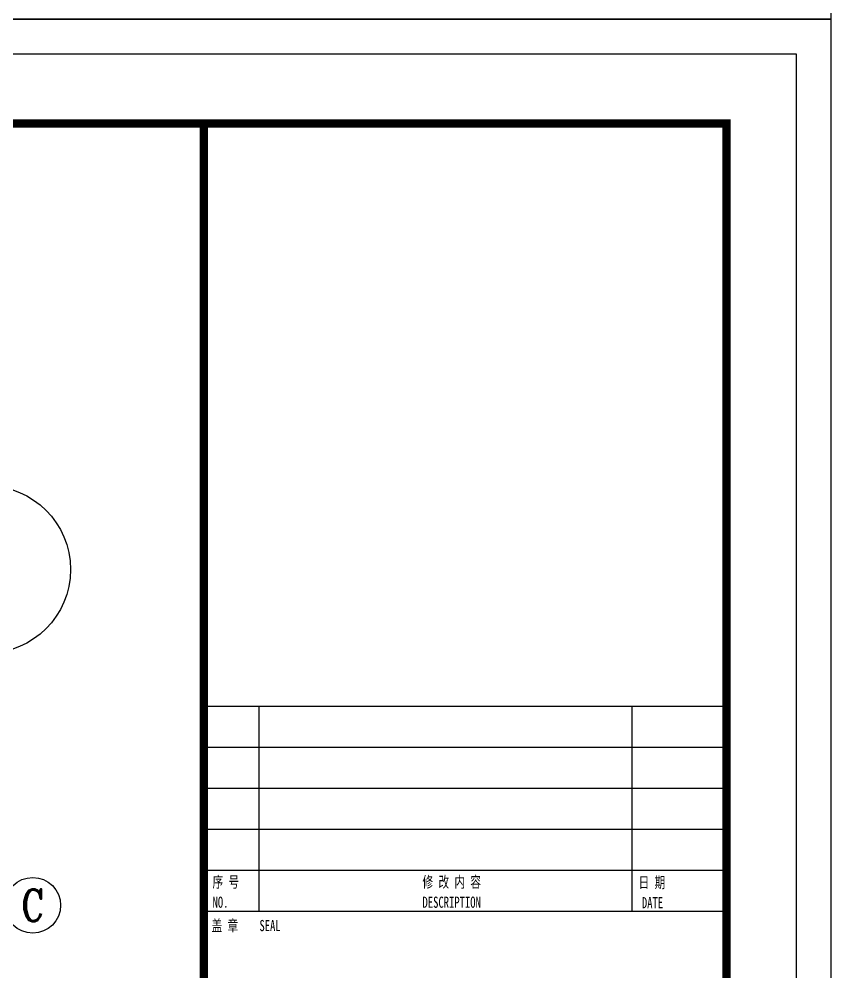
# Model space of a CAD drawing. Extents: x 17032 to 90126, y 10699 to 170399.
# Drawn here: x 78477 to 90126, y 83025 to 96699 of the extents above; entities that cross this region are included whole.
import ezdxf
from ezdxf.enums import TextEntityAlignment as Align

# ---------------------------------------------------------------- set-up
doc = ezdxf.new("R2010")
doc.units = 0
doc.header["$LTSCALE"] = 1000
doc.header["$MEASUREMENT"] = 0
for name, color, linetype in [('2017_11-sheet-R$0$C-SHET-TTLB', 11, 'Continuous'), ('2017_11-sheet-R2$0$C-SHET-TTLB', 11, 'Continuous'), ('AXIS', 3, 'Continuous'), ('AXIS_TEXT', 7, 'Continuous'), ('C-SHET-TTLB', 11, 'Continuous'), ('DIM_SYMB', 3, 'Continuous')]:
    doc.layers.add(name, color=color, linetype=linetype)
doc.styles.add('2017_11-sheet-R$0$SHEET-ECADI', font='simhei.ttf', dxfattribs={"width": 0.7})
doc.styles.add('2017_11-sheet-R2$0$SHEET-ECADI', font='simhei.ttf', dxfattribs={"width": 0.7})
doc.styles.add('_TCH_AXIS', font='COMPLEX', dxfattribs={"bigfont": 'GBCBIG'})
doc.styles.add('COMPLEX', font='COMPLEX', dxfattribs={"bigfont": 'AllInOneBig.shx'})

# ---------------------------------------------------------------- blocks, each defined once
blk = doc.blocks.new('2017_11-sheet-R', base_point=(415, 5))
at = {"layer": '2017_11-sheet-R$0$C-SHET-TTLB'}
blk.add_line((340, 292), (414.5, 292), dxfattribs=at)
at = {"layer": '2017_11-sheet-R$0$C-SHET-TTLB', "style": '2017_11-sheet-R$0$SHEET-ECADI', "width": 0.7}
blk.add_text('盖 章    SEAL', height=1.6, dxfattribs=at).set_placement((341.13, 289.12))
blk = doc.blocks.new('2017_11-sheet-R2', base_point=(415, 5))
at = {"layer": '2017_11-sheet-R2$0$C-SHET-TTLB'}
for p, q in [((340, 321.38), (414.5, 321.38)), ((347.91, 321.38), (347.91, 292)), ((401.42, 321.38), (401.42, 292)), ((340, 315.5), (414.5, 315.5)), ((340, 309.63), (414.5, 309.63)), ((340, 303.75), (414.5, 303.75)), ((340, 297.88), (414.5, 297.88)), ((340, 292), (414.5, 292))]:
    blk.add_line(p, q, dxfattribs=at)
at = {"layer": '2017_11-sheet-R2$0$C-SHET-TTLB', "style": '2017_11-sheet-R2$0$SHEET-ECADI', "width": 0.7}
for s, p in [('序 号', (341.27, 295.38)), ('修 改 内 容', (371.39, 295.38)), ('日 期', (402.4, 295.3)), ('NO.', (341.27, 292.47)), ('DESCRIPTION', (371.39, 292.47)), ('DATE', (402.87, 292.4))]:
    blk.add_text(s, height=1.6, dxfattribs=at).set_placement(p)
blk = doc.blocks.new('tukuang')
at = {"layer": 'C-SHET-TTLB'}
for points in [[(75902, 21920), (75902, -21080), (15502, -21080), (15502, 21920)], [(75402, 21420), (75402, -20580), (16002, -20580), (16002, 21420)]]:
    blk.add_lwpolyline(points, close=True, dxfattribs=at)
at = {"layer": 'C-SHET-TTLB', "const_width": 120}
blk.add_lwpolyline([(17842, 20420), (74402, 20420), (74402, -19580), (17842, -19580)], close=True, dxfattribs=at)
at = {"layer": 'C-SHET-TTLB'}
blk.add_lwpolyline([(66902, 20420, 120, 120, 0), (66902, -19580, 90, 90, 0)], format="xyseb", dxfattribs=at)
at = {"layer": 'C-SHET-TTLB', "xscale": 100, "yscale": 100, "zscale": 100}
for name in ['2017_11-sheet-R2', '2017_11-sheet-R']:
    blk.add_blockref(name, (74402, -19580), dxfattribs=at)
blk = doc.blocks.new('_AXISO')
blk.add_circle((0, 0), 0.5)
at = {"layer": 'AXIS_TEXT', "style": 'COMPLEX', "width": 1.041667}
blk.add_attdef('A', text='', height=0.56, dxfattribs=at).set_placement((-0.25, -0.28), (0.25, -0.28), align=Align.FIT)

msp = doc.modelspace()

# ---------------------------------------------------------------- linework, layer by layer
at = {"layer": 'DIM_SYMB'}
msp.add_circle((78015.6, 88800), 1200, dxfattribs=at)

# ---------------------------------------------------------------- block references
at = {"layer": 'AXIS', "color": 3}
ref = msp.add_blockref('_AXISO', (78673.3, 83980.8), dxfattribs=dict(at, xscale=800, yscale=800, zscale=800))
ref.add_attrib('A', 'C', dxfattribs={"layer": 'AXIS_TEXT', "color": 3, "height": 455.7, "style": '_TCH_AXIS'}).set_placement((78510.5, 83752.9), (78836, 83752.9), align=Align.FIT)
at = {"layer": 'C-SHET-TTLB'}
for p in [(14224.3, 117778.3), (14224.3, 74778.3)]:
    msp.add_blockref('tukuang', p, dxfattribs=at)

doc.saveas('drawing.dxf')
